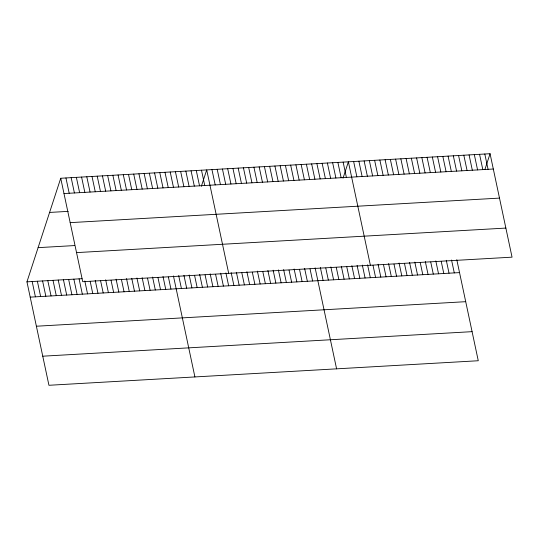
<?xml version="1.0" encoding="UTF-8"?>
<svg xmlns="http://www.w3.org/2000/svg" width="539" height="539" viewBox="0 0 539 539"><rect width="100%" height="100%" fill="white"/><g stroke="black" fill="none" stroke-linecap="round" stroke-linejoin="round"><path stroke-width="0.81" d="M456.796 259.71L478.268 360.746L48.941 385.284L26.95 281.836L60.732 178.254L490.059 153.716L512.05 257.164L82.723 281.702L60.732 178.254M201.364 186.285L206.707 169.906L228.691 273.361M343.04 178.193L348.383 161.815L370.374 265.262M484.952 169.381L490.059 153.716M63.986 193.555L493.313 169.017M49.581 212.433L68.204 211.369M70.164 222.641L499.498 198.103M38.101 247.65L74.591 245.568M76.538 252.616L505.865 228.078M26.95 281.836L82.063 278.683M30.204 297.137L459.531 272.599M36.383 326.223L465.716 301.685M42.756 356.198L472.083 331.66M484.81 154.013L488.064 169.313M479.569 154.316L482.816 169.617M474.32 154.612L477.574 169.913M469.071 154.915L472.326 170.216M463.823 155.212L467.077 170.513M458.574 155.515L461.829 170.816M453.326 155.811L456.58 171.112M448.084 156.115L451.332 171.415M442.836 156.411L446.09 171.712M437.587 156.714L440.841 172.015M432.339 157.011L435.593 172.312M451.547 260.014L454.283 272.896M427.09 157.314L430.344 172.615M446.299 260.31L449.034 273.199M421.848 157.61L425.096 172.911M441.219 261.415L443.792 273.495M416.6 157.914L419.847 173.214M435.802 260.91L438.544 273.799M411.351 158.217L414.606 173.511M430.728 262.015L433.295 274.095M406.103 158.513L409.357 173.814M425.311 261.509L428.047 274.398M400.854 158.816L404.109 174.11M420.231 262.614L422.798 274.695M395.606 159.113L398.86 174.414M414.814 262.109L417.55 274.998M390.364 159.416L393.611 174.717M409.566 262.412L412.308 275.294M385.115 159.712L388.363 175.013M404.493 263.517L407.06 275.597M379.867 160.016L383.121 175.316M399.069 263.012L401.811 275.894M374.618 160.312L377.873 175.613M393.996 264.117L396.563 276.197M369.37 160.615L372.624 175.916M388.579 263.611L391.314 276.494M364.121 160.912L367.376 176.213M383.499 264.716L386.065 276.797M358.88 161.215L362.127 176.516M378.082 264.211L380.824 277.093M353.631 161.511L356.879 176.812M373.008 265.316L375.575 277.396M367.585 264.811L370.327 277.693M343.134 162.111L346.388 177.412M362.343 265.107L365.078 277.996M337.886 162.414L341.14 177.715M357.094 265.41L359.83 278.292M332.637 162.711L335.891 178.011M351.846 265.714L354.581 278.596M327.395 163.014L330.643 178.315M346.772 266.818L349.339 278.892M322.147 163.31L325.394 178.611M341.349 266.313L344.091 279.195M316.898 163.613L320.153 178.914M336.275 267.418L338.842 279.492M311.65 163.91L314.904 179.211M330.858 266.913L333.594 279.795M306.401 164.213L309.656 179.514M325.778 268.018L328.345 280.091M301.153 164.51L304.407 179.81M320.361 267.512L323.097 280.395M295.911 164.813L299.158 180.114M315.113 267.809L336.592 368.844M290.662 165.109L293.917 180.41M310.04 268.914L312.607 280.994M285.414 165.412L288.668 180.713M304.623 268.409L307.358 281.297M280.165 165.709L283.42 181.01M299.543 269.513L302.109 281.594M274.917 166.012L278.171 181.313M294.126 269.008L296.861 281.897M269.668 166.308L272.923 181.609M289.045 270.113L291.619 282.193M264.427 166.612L267.674 181.912M283.629 269.608L286.371 282.497M259.178 166.908L262.432 182.209M278.38 269.911L281.122 282.793M253.93 167.211L257.184 182.512M273.138 270.207L275.874 283.096M248.681 167.508L251.935 182.809M267.89 270.511L270.625 283.393M243.433 167.811L246.687 183.112M262.81 271.616L265.377 283.696M238.191 168.107L241.438 183.408M257.393 271.11L260.135 283.992M232.942 168.411L236.19 183.711M252.319 272.215L254.886 284.296M227.694 168.707L230.948 184.008M246.896 271.71L249.638 284.592M222.445 169.01L225.7 184.311M241.822 272.815L244.389 284.895M217.197 169.307L220.451 184.607M236.405 272.31L239.141 285.192M211.948 169.61L215.202 184.911M231.157 272.606L233.892 285.495M225.908 272.909L228.651 285.791M201.492 170.209L204.739 185.51M220.66 273.206L223.402 286.094M196.277 170.506L199.531 185.807M215.587 274.311L218.154 286.391M191.062 170.802L194.316 186.103M210.17 273.805L212.905 286.694M185.847 171.099L189.101 186.4M205.089 274.91L207.656 286.991M180.639 171.402L183.887 186.703M199.673 274.405L202.408 287.294M175.424 171.698L178.678 186.999M194.599 275.51L197.166 287.59M170.209 171.995L173.464 187.296M189.176 275.005L191.918 287.893M164.995 172.291L168.249 187.592M183.927 275.308L186.669 288.19M159.787 172.588L163.034 187.889M178.685 275.604L181.421 288.493M154.572 172.891L157.826 188.192M173.437 275.907L194.909 376.943M149.357 173.187L152.611 188.488M168.39 277.012L170.964 289.093M144.142 173.484L147.396 188.785M163.007 276.5L165.749 289.389M138.934 173.78L142.181 189.081M157.967 277.605L160.534 289.686M133.719 174.084L136.967 189.384M152.584 277.1L155.32 289.982M128.504 174.38L131.759 189.681M147.538 278.205L150.105 290.278M123.29 174.676L126.544 189.977M142.155 277.693L144.897 290.582M118.075 174.973L121.329 190.274M136.94 277.989L139.682 290.878M112.867 175.269L116.114 190.57M131.732 278.292L134.467 291.175M107.652 175.573L110.906 190.873M126.517 278.589L129.252 291.471M102.437 175.869L105.691 191.17M121.47 279.694L124.044 291.774M97.222 176.165L100.476 191.466M116.087 279.182L118.829 292.071M92.014 176.462L95.262 191.763M111.047 280.287L113.614 292.367M86.799 176.765L90.053 192.066M105.664 279.781L108.4 292.664M81.584 177.061L84.839 192.362M100.618 280.886L103.192 292.96M76.37 177.358L79.624 192.659M95.235 280.374L97.977 293.263M71.161 177.654L74.409 192.955M90.195 281.479L92.762 293.56M65.947 177.951L69.194 193.252M84.812 280.974L87.547 293.856M79.085 278.852L82.332 294.153M73.87 279.155L77.124 294.456M68.655 279.451L71.909 294.752M63.44 279.748L66.695 295.049M58.232 280.044L61.48 295.345M53.017 280.341L56.272 295.642M47.803 280.644L51.057 295.945M42.588 280.94L45.842 296.241M37.38 281.237L40.627 296.538M32.165 281.533L35.412 296.834"/></g></svg>
